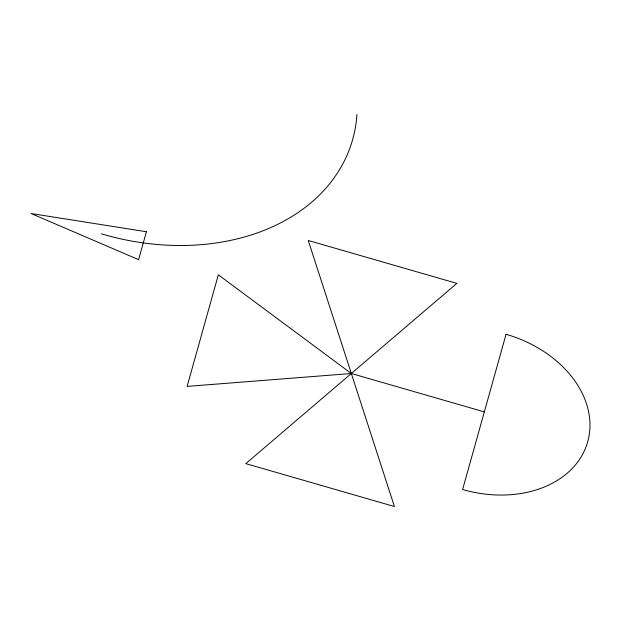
<?xml version="1.0" encoding="UTF-8"?>
<svg xmlns="http://www.w3.org/2000/svg" width="621" height="621" viewBox="0 0 621 621"><rect width="100%" height="100%" fill="white"/><g stroke="black" fill="none" stroke-linecap="round" stroke-linejoin="round"><path stroke-width="0.93" d="M351.331 373.508L187.115 386.394L218.336 274.824L351.331 373.508L484.333 411.894M356.928 114.474A214.222 160.443 16.7 0 1 101.37 233.814M146.409 231.742L138.599 259.632L31.05 213.515L146.409 231.742M506.053 334.269L462.614 489.519A107.619 80.598 16.7 0 0 587.722 441.741A107.619 80.598 16.7 0 0 506.053 334.269M456.854 283.378L245.807 463.631L394.42 506.526L308.249 240.482L456.854 283.378"/></g></svg>
